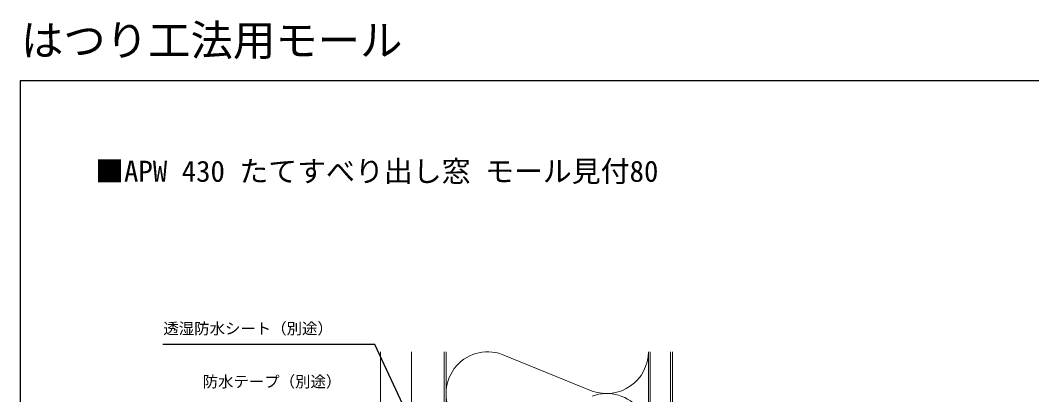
# Model space of a CAD drawing. Units: millimetres, scale not verified. Extents: x -525 to 525, y -783 to 779.
# Drawn here: x -525 to 0, y 584 to 779 of the extents above; entities that cross this region are included whole.
import ezdxf
from ezdxf.enums import TextEntityAlignment as Align

# ---------------------------------------------------------------- set-up
doc = ezdxf.new("R2010")
doc.units = ezdxf.units.MM
doc.header["$LTSCALE"] = 4
for name, color, linetype in [('0-1_USER1', 3, 'Continuous'), ('0-7_YKK_D', 6, 'Continuous'), ('0-8_YKK_ZWAK', 7, 'Continuous')]:
    doc.layers.add(name, color=color, linetype=linetype)
doc.layers.add('0-9_YSS_K', color=3, linetype='Continuous', lineweight=18)
doc.styles.add('ＭＳ ゴシック', font='')
doc.styles.get('ＭＳ ゴシック').set_extended_font_data('MS Gothic')

msp = doc.modelspace()

# ---------------------------------------------------------------- linework, layer by layer
at = {"layer": '0-7_YKK_D'}
msp.add_lwpolyline([(-305, 532.682), (-306.078, 534.993), (-341.025, 609.938), (-450.985, 609.938)], dxfattribs=at)
at = {"layer": '0-8_YKK_ZWAK'}
for q in [(-525, -782.8), (525, 747.2)]:
    msp.add_line((-525, 747.2), q, dxfattribs=at)
at = {"layer": '0-9_YSS_K'}
for p, q in [((-338, 506.2), (-338, 606.2)), ((-322, 506.2), (-322, 606.2)), ((-304, 426.2), (-304, 606.2)), ((-274.923, 604.893), (-228.077, 585.84)), ((-199, 422.2), (-199, 606.2)), ((-198, 422.2), (-198, 606.2)), ((-187.5, 422.2), (-187.5, 606.2)), ((-186.5, 422.2), (-186.5, 606.2))]:
    msp.add_line(p, q, dxfattribs=at)
at = {"layer": '0-9_YSS_K', "color": 80}
msp.add_line((-305, 512.2), (-305, 606.2), dxfattribs=at)
at = {"layer": '0-9_YSS_K'}
for centre, start, end in [((-282.333, 584.533), 70, 290), ((-220.667, 606.2), 250, 360), ((-220.667, 562.867), 250, 110)]:
    msp.add_arc(centre, 21.667, start, end, dxfattribs=at)

# ---------------------------------------------------------------- texts
at = {"layer": '0-1_USER1', "style": 'ＭＳ ゴシック'}
for s, height, p in [('はつり工法用モール', 16.13, (-524.625, 755.2)), ('■APW 430 たてすべり出し窓 モール見付80', 11, (-486.153, 691.245))]:
    msp.add_text(s, height=height, dxfattribs=at).set_placement(p, align=Align.BOTTOM_LEFT)
at = {"layer": '0-7_YKK_D', "style": 'ＭＳ ゴシック'}
for s, p in [('透湿防水シート（別途）', (-450.734, 613.621)), ('防水テープ（別途）', (-430.345, 586.016))]:
    msp.add_text(s, height=5.865, dxfattribs=at).set_placement(p, align=Align.BOTTOM_LEFT)

doc.saveas('drawing.dxf')
